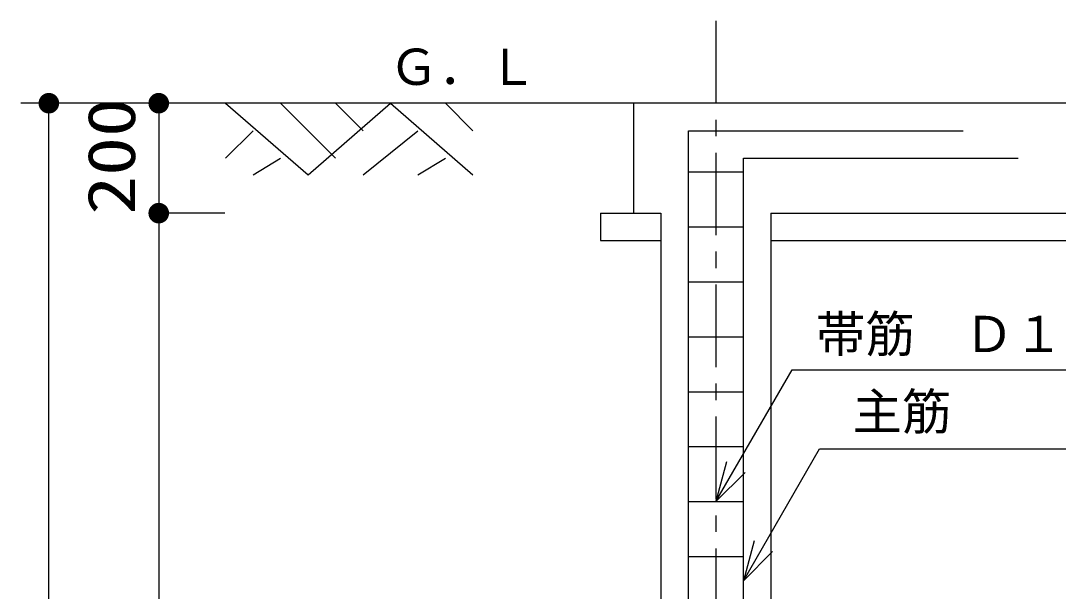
# Model space of a CAD drawing. Units: millimetres, scale not verified. Extents: x -23521 to 8910, y -6308 to 6308.
# Drawn here: x -550 to 1338, y 766 to 1804 of the extents above; entities that cross this region are included whole.
import ezdxf
from ezdxf.enums import TextEntityAlignment as Align

# ---------------------------------------------------------------- set-up
doc = ezdxf.new("R2010")
doc.units = ezdxf.units.MM
doc.header["$LTSCALE"] = 30
doc.linetypes.add('CHAIN1', pattern=[8, 5, -1, 1, -1])
doc.layers.add('1-0_製作', color=3, linetype='Continuous', lineweight=25)
doc.layers.add('1-8_00クル-フ-6寸法', color=132, linetype='Continuous', lineweight=25)
doc.styles.add('ＭＳ ゴシック', font='')
doc.styles.get('ＭＳ ゴシック').set_extended_font_data('MS Gothic')

msp = doc.modelspace()

# ---------------------------------------------------------------- linework, layer by layer
at = {"layer": '1-0_製作', "color": 2, "linetype": 'CHAIN1'}
msp.add_line((715.42, 1803.79), (715.42, -692.22), dxfattribs=at)
at = {"layer": '1-0_製作', "color": 2}
for p, q in [((2910.08, 1653.8), (-549.58, 1653.8)), ((-176.73, 1653.8), (-26.73, 1523.79)), ((-76.73, 1653.8), (23.27, 1553.8)), ((23.27, 1653.8), (73.27, 1603.8)), ((223.27, 1653.8), (273.28, 1603.8)), ((565.42, 1653.8), (565.42, 1453.8)), ((-176.73, 1553.8), (-126.73, 1603.8)), ((73.27, 1523.79), (173.27, 1603.8)), ((-126.73, 1523.79), (-76.73, 1553.8)), ((173.27, 1523.79), (223.27, 1553.8)), ((505.42, 1453.8), (505.42, 1403.79)), ((505.42, 1453.8), (615.42, 1453.8)), ((615.42, 1453.8), (615.42, -226.2)), ((815.42, 1453.8), (2455.42, 1453.8)), ((815.42, 1453.8), (815.42, -226.2)), ((835.42, 1453.8), (835.42, 1453.02)), ((505.42, 1403.79), (615.42, 1403.79)), ((815.42, 1403.79), (2455.42, 1403.79)), ((715.42, 929.05), (853.99, 1169.05)), ((853.99, 1169.05), (1935.99, 1169.05)), ((734.83, 1001.49), (715.42, 929.05)), ((715.42, 929.05), (768.46, 982.08)), ((784.84, 857.44), (765.42, 785)), ((765.42, 785), (818.46, 838.03))]:
    msp.add_line(p, q, dxfattribs=at)
at = {"layer": '1-0_製作'}
for p, q in [((665.42, -376.2), (665.42, 1603.8)), ((665.42, 1603.8), (1165.42, 1603.8)), ((765.42, -326.2), (765.42, 1553.8)), ((765.42, 1553.8), (1265.42, 1553.8)), ((665.42, 1529.05), (765.42, 1529.05)), ((665.42, 1429.05), (765.42, 1429.05)), ((665.42, 1329.05), (765.42, 1329.05)), ((665.42, 1229.05), (765.42, 1229.05)), ((665.42, 1129.05), (765.42, 1129.05)), ((665.42, 1029.05), (765.42, 1029.05)), ((665.42, 929.05), (765.42, 929.05)), ((665.42, 829.05), (765.42, 829.05))]:
    msp.add_line(p, q, dxfattribs=at)
at = {"layer": '1-0_製作', "color": 2}
for points in [[(-26.73, 1523.79), (123.27, 1653.8), (273.28, 1523.79)], [(765.42, 785), (903.99, 1025), (1883.99, 1025)]]:
    msp.add_lwpolyline(points, dxfattribs=at)
at = {"layer": '1-8_00クル-フ-6寸法', "color": 4}
for p, q in [((-378.46, 1653.8), (-498.46, 1653.8)), ((-498.46, -576.2), (-498.46, 1653.8)), ((-178.46, 1653.8), (-298.46, 1653.8)), ((-298.46, 1653.8), (-298.46, 1453.8)), ((-178.46, 1453.8), (-298.46, 1453.8)), ((-178.46, 1453.8), (-298.46, 1453.8)), ((-298.46, 1453.8), (-298.46, -226.2))]:
    msp.add_line(p, q, dxfattribs=at)
at = {"layer": '1-8_00クル-フ-6寸法'}
for points in [[(-498.46, 1653.8), (-516.29, 1659.59), (-515.42, 1661.78)], [(-498.46, 1653.8), (-515.42, 1661.78), (-514.29, 1663.84)], [(-498.46, 1653.8), (-514.29, 1663.84), (-512.91, 1665.75)], [(-498.46, 1653.8), (-512.91, 1665.75), (-511.29, 1667.46)], [(-498.46, 1653.8), (-511.29, 1667.46), (-509.48, 1668.96)], [(-498.46, 1653.8), (-509.48, 1668.96), (-507.49, 1670.23)], [(-498.46, 1653.8), (-507.49, 1670.23), (-505.36, 1671.23)], [(-498.46, 1653.8), (-505.36, 1671.23), (-503.12, 1671.96)], [(-498.46, 1653.8), (-503.12, 1671.96), (-500.81, 1672.4)], [(-498.46, 1653.8), (-500.81, 1672.4), (-498.46, 1672.55)], [(-498.46, 1653.8), (-498.46, 1672.55), (-496.11, 1672.4)], [(-498.46, 1653.8), (-496.11, 1672.4), (-493.8, 1671.96)], [(-498.46, 1653.8), (-493.8, 1671.96), (-491.56, 1671.23)], [(-498.46, 1653.8), (-491.56, 1671.23), (-489.43, 1670.23)], [(-498.46, 1653.8), (-489.43, 1670.23), (-487.44, 1668.96)], [(-498.46, 1653.8), (-487.44, 1668.96), (-485.62, 1667.46)], [(-498.46, 1653.8), (-485.62, 1667.46), (-484.01, 1665.75)], [(-498.46, 1653.8), (-484.01, 1665.75), (-482.63, 1663.84)], [(-498.46, 1653.8), (-482.63, 1663.84), (-481.49, 1661.78)], [(-498.46, 1653.8), (-481.49, 1661.78), (-480.63, 1659.59)], [(-298.46, 1653.8), (-316.29, 1659.59), (-315.42, 1661.78)], [(-298.46, 1653.8), (-315.42, 1661.78), (-314.29, 1663.84)], [(-298.46, 1653.8), (-314.29, 1663.84), (-312.91, 1665.75)], [(-298.46, 1653.8), (-312.91, 1665.75), (-311.29, 1667.46)], [(-298.46, 1653.8), (-311.29, 1667.46), (-309.48, 1668.96)], [(-298.46, 1653.8), (-309.48, 1668.96), (-307.49, 1670.23)], [(-298.46, 1653.8), (-307.49, 1670.23), (-305.36, 1671.23)], [(-298.46, 1653.8), (-305.36, 1671.23), (-303.12, 1671.96)], [(-298.46, 1653.8), (-303.12, 1671.96), (-300.81, 1672.4)], [(-298.46, 1653.8), (-300.81, 1672.4), (-298.46, 1672.55)], [(-298.46, 1653.8), (-298.46, 1672.55), (-296.11, 1672.4)], [(-298.46, 1653.8), (-296.11, 1672.4), (-293.8, 1671.96)], [(-298.46, 1653.8), (-293.8, 1671.96), (-291.56, 1671.23)], [(-298.46, 1653.8), (-291.56, 1671.23), (-289.43, 1670.23)], [(-298.46, 1653.8), (-289.43, 1670.23), (-287.44, 1668.96)], [(-298.46, 1653.8), (-287.44, 1668.96), (-285.62, 1667.46)], [(-298.46, 1653.8), (-285.62, 1667.46), (-284.01, 1665.75)], [(-298.46, 1653.8), (-284.01, 1665.75), (-282.63, 1663.84)], [(-298.46, 1653.8), (-282.63, 1663.84), (-281.49, 1661.78)], [(-298.46, 1653.8), (-281.49, 1661.78), (-280.63, 1659.59)], [(-498.46, 1653.8), (-517.17, 1654.97), (-516.88, 1657.31)], [(-498.46, 1653.8), (-517.17, 1652.62), (-517.17, 1654.97)], [(-498.46, 1653.8), (-516.88, 1650.28), (-517.17, 1652.62)], [(-498.46, 1653.8), (-516.88, 1657.31), (-516.29, 1659.59)], [(-498.46, 1653.8), (-516.29, 1648), (-516.88, 1650.28)], [(-498.46, 1653.8), (-515.42, 1645.81), (-516.29, 1648)], [(-498.46, 1653.8), (-514.29, 1643.75), (-515.42, 1645.81)], [(-498.46, 1653.8), (-512.91, 1641.84), (-514.29, 1643.75)], [(-498.46, 1653.8), (-511.29, 1640.13), (-512.91, 1641.84)], [(-498.46, 1653.8), (-509.48, 1638.63), (-511.29, 1640.13)], [(-498.46, 1653.8), (-507.49, 1637.37), (-509.48, 1638.63)], [(-498.46, 1653.8), (-505.36, 1636.36), (-507.49, 1637.37)], [(-498.46, 1653.8), (-503.12, 1635.63), (-505.36, 1636.36)], [(-498.46, 1653.8), (-500.81, 1635.19), (-503.12, 1635.63)], [(-498.46, 1653.8), (-498.46, 1635.05), (-500.81, 1635.19)], [(-498.46, 1653.8), (-480.63, 1659.59), (-480.04, 1657.31)], [(-498.46, 1653.8), (-480.04, 1657.31), (-479.75, 1654.97)], [(-498.46, 1653.8), (-479.75, 1654.97), (-479.75, 1652.62)], [(-498.46, 1653.8), (-496.11, 1635.19), (-498.46, 1635.05)], [(-498.46, 1653.8), (-493.8, 1635.63), (-496.11, 1635.19)], [(-498.46, 1653.8), (-491.56, 1636.36), (-493.8, 1635.63)], [(-498.46, 1653.8), (-489.43, 1637.37), (-491.56, 1636.36)], [(-498.46, 1653.8), (-487.44, 1638.63), (-489.43, 1637.37)], [(-498.46, 1653.8), (-485.62, 1640.13), (-487.44, 1638.63)], [(-498.46, 1653.8), (-484.01, 1641.84), (-485.62, 1640.13)], [(-498.46, 1653.8), (-482.63, 1643.75), (-484.01, 1641.84)], [(-498.46, 1653.8), (-481.49, 1645.81), (-482.63, 1643.75)], [(-498.46, 1653.8), (-480.63, 1648), (-481.49, 1645.81)], [(-498.46, 1653.8), (-480.04, 1650.28), (-480.63, 1648)], [(-498.46, 1653.8), (-479.75, 1652.62), (-480.04, 1650.28)], [(-298.46, 1653.8), (-317.17, 1654.97), (-316.88, 1657.31)], [(-298.46, 1653.8), (-317.17, 1652.62), (-317.17, 1654.97)], [(-298.46, 1653.8), (-316.88, 1650.28), (-317.17, 1652.62)], [(-298.46, 1653.8), (-316.88, 1657.31), (-316.29, 1659.59)], [(-298.46, 1653.8), (-316.29, 1648), (-316.88, 1650.28)], [(-298.46, 1653.8), (-315.42, 1645.81), (-316.29, 1648)], [(-298.46, 1653.8), (-314.29, 1643.75), (-315.42, 1645.81)], [(-298.46, 1653.8), (-312.91, 1641.84), (-314.29, 1643.75)], [(-298.46, 1653.8), (-311.29, 1640.13), (-312.91, 1641.84)], [(-298.46, 1653.8), (-309.48, 1638.63), (-311.29, 1640.13)], [(-298.46, 1653.8), (-307.49, 1637.37), (-309.48, 1638.63)], [(-298.46, 1653.8), (-305.36, 1636.36), (-307.49, 1637.37)], [(-298.46, 1653.8), (-303.12, 1635.63), (-305.36, 1636.36)], [(-298.46, 1653.8), (-300.81, 1635.19), (-303.12, 1635.63)], [(-298.46, 1653.8), (-298.46, 1635.05), (-300.81, 1635.19)], [(-298.46, 1653.8), (-280.63, 1659.59), (-280.04, 1657.31)], [(-298.46, 1653.8), (-280.04, 1657.31), (-279.75, 1654.97)], [(-298.46, 1653.8), (-279.75, 1654.97), (-279.75, 1652.62)], [(-298.46, 1653.8), (-296.11, 1635.19), (-298.46, 1635.05)], [(-298.46, 1653.8), (-293.8, 1635.63), (-296.11, 1635.19)], [(-298.46, 1653.8), (-291.56, 1636.36), (-293.8, 1635.63)], [(-298.46, 1653.8), (-289.43, 1637.37), (-291.56, 1636.36)], [(-298.46, 1653.8), (-287.44, 1638.63), (-289.43, 1637.37)], [(-298.46, 1653.8), (-285.62, 1640.13), (-287.44, 1638.63)], [(-298.46, 1653.8), (-284.01, 1641.84), (-285.62, 1640.13)], [(-298.46, 1653.8), (-282.63, 1643.75), (-284.01, 1641.84)], [(-298.46, 1653.8), (-281.49, 1645.81), (-282.63, 1643.75)], [(-298.46, 1653.8), (-280.63, 1648), (-281.49, 1645.81)], [(-298.46, 1653.8), (-280.04, 1650.28), (-280.63, 1648)], [(-298.46, 1653.8), (-279.75, 1652.62), (-280.04, 1650.28)], [(-298.46, 1453.8), (-317.17, 1454.97), (-316.88, 1457.31)], [(-298.46, 1453.8), (-317.17, 1454.97), (-316.88, 1457.31)], [(-298.46, 1453.8), (-317.17, 1452.62), (-317.17, 1454.97)], [(-298.46, 1453.8), (-317.17, 1452.62), (-317.17, 1454.97)], [(-298.46, 1453.8), (-316.88, 1450.28), (-317.17, 1452.62)], [(-298.46, 1453.8), (-316.88, 1450.28), (-317.17, 1452.62)], [(-298.46, 1453.8), (-316.88, 1457.31), (-316.29, 1459.59)], [(-298.46, 1453.8), (-316.88, 1457.31), (-316.29, 1459.59)], [(-298.46, 1453.8), (-316.29, 1448), (-316.88, 1450.28)], [(-298.46, 1453.8), (-316.29, 1448), (-316.88, 1450.28)], [(-298.46, 1453.8), (-316.29, 1459.59), (-315.42, 1461.78)], [(-298.46, 1453.8), (-316.29, 1459.59), (-315.42, 1461.78)], [(-298.46, 1453.8), (-315.42, 1445.81), (-316.29, 1448)], [(-298.46, 1453.8), (-315.42, 1445.81), (-316.29, 1448)], [(-298.46, 1453.8), (-315.42, 1461.78), (-314.29, 1463.84)], [(-298.46, 1453.8), (-315.42, 1461.78), (-314.29, 1463.84)], [(-298.46, 1453.8), (-314.29, 1443.75), (-315.42, 1445.81)], [(-298.46, 1453.8), (-314.29, 1443.75), (-315.42, 1445.81)], [(-298.46, 1453.8), (-314.29, 1463.84), (-312.91, 1465.75)], [(-298.46, 1453.8), (-314.29, 1463.84), (-312.91, 1465.75)], [(-298.46, 1453.8), (-312.91, 1441.84), (-314.29, 1443.75)], [(-298.46, 1453.8), (-312.91, 1441.84), (-314.29, 1443.75)], [(-298.46, 1453.8), (-312.91, 1465.75), (-311.29, 1467.46)], [(-298.46, 1453.8), (-312.91, 1465.75), (-311.29, 1467.46)], [(-298.46, 1453.8), (-311.29, 1440.13), (-312.91, 1441.84)], [(-298.46, 1453.8), (-311.29, 1440.13), (-312.91, 1441.84)], [(-298.46, 1453.8), (-311.29, 1467.46), (-309.48, 1468.97)], [(-298.46, 1453.8), (-311.29, 1467.46), (-309.48, 1468.97)], [(-298.46, 1453.8), (-309.48, 1438.63), (-311.29, 1440.13)], [(-298.46, 1453.8), (-309.48, 1438.63), (-311.29, 1440.13)], [(-298.46, 1453.8), (-309.48, 1468.97), (-307.49, 1470.23)], [(-298.46, 1453.8), (-309.48, 1468.97), (-307.49, 1470.23)], [(-298.46, 1453.8), (-307.49, 1437.37), (-309.48, 1438.63)], [(-298.46, 1453.8), (-307.49, 1437.37), (-309.48, 1438.63)], [(-298.46, 1453.8), (-307.49, 1470.23), (-305.36, 1471.23)], [(-298.46, 1453.8), (-307.49, 1470.23), (-305.36, 1471.23)], [(-298.46, 1453.8), (-305.36, 1436.36), (-307.49, 1437.37)], [(-298.46, 1453.8), (-305.36, 1436.36), (-307.49, 1437.37)], [(-298.46, 1453.8), (-305.36, 1471.23), (-303.12, 1471.96)], [(-298.46, 1453.8), (-305.36, 1471.23), (-303.12, 1471.96)], [(-298.46, 1453.8), (-303.12, 1435.64), (-305.36, 1436.36)], [(-298.46, 1453.8), (-303.12, 1435.64), (-305.36, 1436.36)], [(-298.46, 1453.8), (-303.12, 1471.96), (-300.81, 1472.4)], [(-298.46, 1453.8), (-303.12, 1471.96), (-300.81, 1472.4)], [(-298.46, 1453.8), (-300.81, 1435.19), (-303.12, 1435.64)], [(-298.46, 1453.8), (-300.81, 1435.19), (-303.12, 1435.64)], [(-298.46, 1453.8), (-300.81, 1472.4), (-298.46, 1472.55)], [(-298.46, 1453.8), (-300.81, 1472.4), (-298.46, 1472.55)], [(-298.46, 1453.8), (-298.46, 1435.05), (-300.81, 1435.19)], [(-298.46, 1453.8), (-298.46, 1435.05), (-300.81, 1435.19)], [(-298.46, 1453.8), (-298.46, 1472.55), (-296.11, 1472.4)], [(-298.46, 1453.8), (-298.46, 1472.55), (-296.11, 1472.4)], [(-298.46, 1453.8), (-296.11, 1472.4), (-293.8, 1471.96)], [(-298.46, 1453.8), (-296.11, 1472.4), (-293.8, 1471.96)], [(-298.46, 1453.8), (-293.8, 1471.96), (-291.56, 1471.23)], [(-298.46, 1453.8), (-293.8, 1471.96), (-291.56, 1471.23)], [(-298.46, 1453.8), (-291.56, 1471.23), (-289.43, 1470.23)], [(-298.46, 1453.8), (-291.56, 1471.23), (-289.43, 1470.23)], [(-298.46, 1453.8), (-289.43, 1470.23), (-287.44, 1468.97)], [(-298.46, 1453.8), (-289.43, 1470.23), (-287.44, 1468.97)], [(-298.46, 1453.8), (-287.44, 1468.97), (-285.62, 1467.46)], [(-298.46, 1453.8), (-287.44, 1468.97), (-285.62, 1467.46)], [(-298.46, 1453.8), (-285.62, 1467.46), (-284.01, 1465.75)], [(-298.46, 1453.8), (-285.62, 1467.46), (-284.01, 1465.75)], [(-298.46, 1453.8), (-284.01, 1465.75), (-282.63, 1463.84)], [(-298.46, 1453.8), (-284.01, 1465.75), (-282.63, 1463.84)], [(-298.46, 1453.8), (-282.63, 1463.84), (-281.49, 1461.78)], [(-298.46, 1453.8), (-282.63, 1463.84), (-281.49, 1461.78)], [(-298.46, 1453.8), (-281.49, 1461.78), (-280.63, 1459.59)], [(-298.46, 1453.8), (-281.49, 1461.78), (-280.63, 1459.59)], [(-298.46, 1453.8), (-280.63, 1459.59), (-280.04, 1457.31)], [(-298.46, 1453.8), (-280.63, 1459.59), (-280.04, 1457.31)], [(-298.46, 1453.8), (-280.04, 1457.31), (-279.75, 1454.97)], [(-298.46, 1453.8), (-280.04, 1457.31), (-279.75, 1454.97)], [(-298.46, 1453.8), (-279.75, 1454.97), (-279.75, 1452.62)], [(-298.46, 1453.8), (-279.75, 1454.97), (-279.75, 1452.62)], [(-298.46, 1453.8), (-296.11, 1435.19), (-298.46, 1435.05)], [(-298.46, 1453.8), (-293.8, 1435.64), (-296.11, 1435.19)], [(-298.46, 1453.8), (-291.56, 1436.36), (-293.8, 1435.64)], [(-298.46, 1453.8), (-289.43, 1437.37), (-291.56, 1436.36)], [(-298.46, 1453.8), (-287.44, 1438.63), (-289.43, 1437.37)], [(-298.46, 1453.8), (-285.62, 1440.13), (-287.44, 1438.63)], [(-298.46, 1453.8), (-284.01, 1441.84), (-285.62, 1440.13)], [(-298.46, 1453.8), (-282.63, 1443.75), (-284.01, 1441.84)], [(-298.46, 1453.8), (-281.49, 1445.81), (-282.63, 1443.75)], [(-298.46, 1453.8), (-280.63, 1448), (-281.49, 1445.81)], [(-298.46, 1453.8), (-280.04, 1450.28), (-280.63, 1448)], [(-298.46, 1453.8), (-279.75, 1452.62), (-280.04, 1450.28)], [(-298.46, 1453.8), (-296.11, 1435.19), (-298.46, 1435.05)], [(-298.46, 1453.8), (-293.8, 1435.64), (-296.11, 1435.19)], [(-298.46, 1453.8), (-291.56, 1436.36), (-293.8, 1435.64)], [(-298.46, 1453.8), (-289.43, 1437.37), (-291.56, 1436.36)], [(-298.46, 1453.8), (-287.44, 1438.63), (-289.43, 1437.37)], [(-298.46, 1453.8), (-285.62, 1440.13), (-287.44, 1438.63)], [(-298.46, 1453.8), (-284.01, 1441.84), (-285.62, 1440.13)], [(-298.46, 1453.8), (-282.63, 1443.75), (-284.01, 1441.84)], [(-298.46, 1453.8), (-281.49, 1445.81), (-282.63, 1443.75)], [(-298.46, 1453.8), (-280.63, 1448), (-281.49, 1445.81)], [(-298.46, 1453.8), (-280.04, 1450.28), (-280.63, 1448)], [(-298.46, 1453.8), (-279.75, 1452.62), (-280.04, 1450.28)]]:
    msp.add_solid(points, dxfattribs=at)

# ---------------------------------------------------------------- texts
at = {"layer": '1-0_製作', "color": 4, "style": 'ＭＳ ゴシック'}
for s, p in [('Ｇ．Ｌ', (120.44, 1667.35)), ('帯筋\u3000Ｄ１０－１００＠', (897.45, 1181.14)), ('主筋', (963.99, 1040))]:
    msp.add_text(s, height=65.98, dxfattribs=at).set_placement(p, align=Align.BOTTOM_LEFT)
at = {"layer": '1-8_00クル-フ-6寸法', "color": 3, "style": 'ＭＳ ゴシック', "width": 1.2}
msp.add_text('200', height=86.66, rotation=90, dxfattribs=at).set_placement((-315.55, 1450.94), align=Align.BOTTOM_LEFT)

doc.saveas('drawing.dxf')
